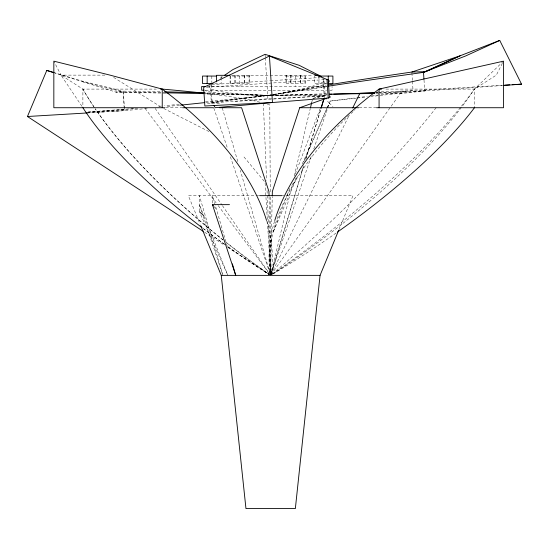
<?xml version="1.0" encoding="UTF-8"?>
<svg xmlns="http://www.w3.org/2000/svg" width="549" height="549" viewBox="0 0 549 549"><rect width="100%" height="100%" fill="white"/><g stroke="black" fill="none" stroke-linecap="round" stroke-linejoin="round"><path stroke-width="0.41" stroke-dasharray="2.75 2.06" d="M244.003 156.966L265.05 182.261L270.609 274.521L272.242 196.659M270.856 274.541L292.459 183.586M294.243 176.078L310.295 108.489M311.681 102.649L312.676 98.477L324.631 95.773M218.166 205.58L270.657 275.372L303.508 166.436M305.731 159.066L320.794 109.107M324.253 97.64L325.241 94.359L326.93 94.311M303.748 165.777L270.904 274.555L311.578 155.394M305.724 159.231L320.788 109.34M313.795 148.909L330.107 101.085L356.342 97.777M289.797 188.382L273.025 232.426L298.265 174.424M295.287 173.964L320.287 108.297M338.973 229.592L352.993 195.65L281.74 195.65M303.721 161.88L326.909 108.578M327.252 107.796L329.297 103.095L325.928 99.623M292.974 184.889L296.783 176.318M302.314 163.856L326.875 108.544M327.225 107.769L329.297 103.095L332.948 106.568M271.034 274.603L348.951 115.619M502.369 63.361L496.33 75.124L474.453 89.096A296.618 73.703 -36.6 0 1 461.036 106.657M271.151 274.678L390.73 106.849M391.231 106.156L400.159 93.618L404.339 91.745L378.686 92.664M503.502 61.159L474.453 89.096A296.618 88.362 -35.4 0 1 462.011 106.616M220.156 78.335L222.983 76.4M312.676 98.477L325.145 95.574L324.26 80.964A155.545 14.205 -5 0 1 268.255 95.43A158.661 6.238 -4.4 0 0 205.662 104.296M380.443 93.488L400.159 93.618L424.72 90.942L427.005 90.256L370.87 96.528M270.794 95.052L268.255 95.43A155.072 1.338 -6.7 0 0 211.379 102.972L210.363 88.375M271.645 94.929L326.792 86.728M357.193 97.667L367.35 96.391M371.584 95.855L413.061 90.633L502.122 85.28M330.107 101.085L356.431 98.141M357.282 98.045L366.622 97.001M137.806 108.386L87.758 112.277M158.73 106.334L162.895 105.93M147.166 108.462L124.602 110.665L87.531 112.943M211.379 102.972L267.905 98.765L324.185 95.945L322.977 77.361M88.149 111.955L135.164 108.428M502.15 85.548L424.72 90.942L378.57 92.74M87.545 112.236L124.28 109.718L123.072 91.127L81.115 80.806L54.955 72.9M211.825 84.587L269.504 80.778M324.411 79.646L206.177 87.243M270.355 80.724L319.58 77.574M234.903 101.414L324.185 95.945M87.957 112.868L124.602 110.665L123.395 92.081L81.307 81.362L54.804 72.976M376.12 92.76L377.829 92.699M376.017 92.822L377.719 92.767M326.916 94.318L273.285 95.361M272.448 95.375L204.901 94.037M104.941 75.124L61.001 75.124L54.214 61.893M231.568 75.316L313.067 75.316M249.452 76.057L230.079 76.057L230.079 83.51L249.452 83.51L249.452 75.316M285.967 76.057L305.333 76.057L305.333 83.51L285.967 83.51L285.967 75.316M214.789 83.51L221.137 83.51L221.137 78.589M327.403 83.51L314.275 83.51L314.275 75.316M207.151 86.488L326.586 86.488M81.931 106.307L61.001 75.124L82.885 89.096L156.314 89.096M385.899 89.096L474.453 89.096L474.453 107.728M205.525 90.214L326.586 90.214M329.846 90.214L332.07 90.214L332.07 86.488M165.633 107.728L181.863 107.728M359.17 107.728L376.216 107.728M258.723 195.65L188.321 195.65L200.062 224.067M376.154 93.454L379.585 93.481M165.517 93.172L115.86 92.081L81.307 81.362M211.941 103.15L221.123 103.919M267.377 104.296L269.799 104.928L270.245 193.152M163.753 108.496L208.936 131.54M113.636 77.388L160.068 106.369M204.653 232.254L224.74 245.382M227.615 247.256L269.223 274.438M213.966 206.493L216.512 209.588M145.08 108.407L217.651 204.894M155.175 108.428L221.933 204.935M222.42 205.635L270.657 275.372M200.749 214.817L227.526 274.596M202.856 213.321L199.356 204.64L202.066 212.772M204.125 216.478L227.876 275.372M213.842 108.105L227.636 148.704M230.388 156.822L270.382 274.562L240.318 170.368M203.151 216.025L222.942 275.372L199.356 195.65L199.356 210.926M227.32 246.59L212.442 195.65L212.442 203.823M222.311 108.023L237.95 162.161M424 79.962L424.72 90.942M411.901 72.887L412.402 80.497M412.457 81.341L413.061 90.633A158.661 1.695 -2.2 0 1 376.676 92.006M265.071 54.33L265.236 56.897M265.291 57.748L267.905 98.765M210.981 84.642L212.189 103.233M263.342 103.233L266.615 180.312M267.054 190.585L270.623 274.514L270.259 196.576M269.058 196.693L270.643 274.521M323.594 79.372L323.594 86.488M318.935 76.057L318.935 83.51M304.963 76.057L304.963 83.51M300.495 75.316L300.495 83.51M300.31 75.316L300.31 83.51M295.65 76.057L295.65 86.488M290.991 75.316L290.991 83.51M290.805 75.316L290.805 83.51M286.338 75.316L286.338 83.51M249.081 75.316L249.081 83.51M244.614 75.316L244.614 83.51M244.422 75.316L244.422 83.51M239.769 76.057L239.769 86.488M235.109 75.316L235.109 83.51M234.924 75.316L234.924 83.51M230.456 76.057L230.456 83.51M221.137 76.133L221.137 77.773M211.825 76.057L211.825 82.679M211.825 83.51L211.825 86.488M82.885 89.096A285.851 91.861 36.8 0 0 94.757 108.071A285.851 91.258 36.8 0 1 82.885 89.096L82.885 107.728M205.491 101.716A155.072 0.405 -5.6 0 0 268.255 95.43A167.692 2.471 -8.1 0 1 272.675 94.723M179.276 104.31A155.072 0.405 -5.6 0 1 164.563 105.765M325.145 95.574A155.072 1.379 -0.8 0 0 268.255 95.43A155.545 2.141 1 0 0 203.404 93.625M326.676 93.742A158.661 1.695 -2.2 0 1 273.429 95.306M272.661 95.327A158.661 1.695 -2.2 0 1 268.255 95.43A155.545 4.756 1 0 0 204.921 92.87M326.408 95.828A167.232 6.32 -3.1 0 0 268.255 95.43A159.148 11.797 -2.5 0 1 205.161 90.619M205.758 102.505A155.072 3.109 -5.6 0 0 268.255 95.43A159.148 4.927 -8.5 0 1 272.613 94.6M179.592 105.236A155.072 3.109 -5.6 0 1 165.75 106.643M165.729 92.822A155.545 2.141 1 0 0 123.395 92.081L115.86 92.081L123.072 91.127A155.545 4.756 1 0 1 161.152 91.772M210.006 85.418A155.545 14.192 -2.4 0 0 268.255 95.43A167.692 11.447 -5.1 0 0 325.962 83.709M273.375 94.455A159.148 4.927 -8.5 0 1 326.12 85.28M273.436 94.6A167.692 2.471 -8.1 0 1 326.73 86.392M226.414 242.637A285.851 91.861 36.8 0 0 269.264 274.411A285.851 91.258 36.8 0 1 226.442 242.596M223.052 239.975A285.851 91.861 36.8 0 1 95.238 108.771A285.851 91.258 36.8 0 0 223.086 239.927M204.949 93.33A217.624 16.134 2.5 0 1 260.274 102.327M274.541 221.254A285.851 160.83 -23.4 0 0 270.513 274.582A285.851 147.585 -28.1 0 1 355.114 109.738M460.508 107.309A296.618 73.703 -36.6 0 1 272.036 274.418M266.773 221.254A285.851 160.836 23.4 0 1 270.801 274.582M461.496 107.288A296.618 88.362 -35.4 0 1 272.057 274.452M436.132 107.728A318.221 73.751 -41.8 0 1 271.947 274.287M336.105 233.023A285.295 79.646 -32.6 0 1 272.112 274.507M228.055 246.885A274.075 83.928 33.8 0 0 269.23 274.479A274.075 82.926 33.9 0 1 228.103 246.817M224.589 244.408A274.075 83.928 33.8 0 1 203.384 228.679M224.644 244.332A274.075 82.926 33.9 0 1 203.453 228.583"/><path stroke-width="0.82" d="M272.256 195.801L272.345 191.526L299.706 107.728L326.634 98.189M338.644 230.381L320.06 275.372L295.355 508.587L245.959 508.587L221.261 275.372L200.714 225.646M310.494 107.659L311.681 102.649M321.041 108.283L324.006 98.456M321.282 107.707L323.999 98.71M203.219 231.321L27.45 116.505L46.775 70.43L54.131 72.653M352.719 107.94L359.87 93.344L374.411 92.822M224.39 75.426L232.865 69.606L265.071 54.33L299.136 65.297L321.488 76.606M269.435 56.06L203.638 87.401L204.846 105.991L272.462 102.526L328.185 98.065A167.232 6.32 -3.1 0 0 329.297 96.35L328.432 82.343A167.692 11.447 -5.1 0 0 326.971 79.475L269.435 56.06L272.462 102.526L215.146 107.728L213.966 105.525M425.791 71.665L460.137 55.785L499.734 40.413L521.55 84.155L502.987 85.486M499.734 40.413L465.566 55.991L423.505 72.358A167.692 2.471 -8.1 0 0 328.453 86.131M423.945 79.111L423.505 72.358L460.137 55.785L411.846 72.043A159.148 4.927 -8.5 0 0 328.762 84.848M423.505 72.358L425.029 71.898M87.531 112.943L27.45 116.505M504.655 85.136L509.726 84.841M512.258 84.697L521.55 84.155M375.166 92.85L329.421 94.263M329.462 94.236L332.001 94.167M333.689 94.112L374.445 93.447M411.846 72.043L424.974 71.686M230.031 75.316L216.484 75.316L216.484 81.856M315.051 75.316L318.935 75.316L318.935 76.057L332.907 76.057L332.907 83.51L328.247 83.51L328.247 76.057M216.484 76.057L202.512 76.057L202.512 83.51L213.094 83.51M205.525 86.488L201.675 86.488L201.675 90.214L203.899 90.214M160.548 89.096L162.243 89.096A217.624 16.134 2.5 0 1 202.643 93.062M381.63 89.096L379.071 89.096A285.851 160.83 -23.4 0 0 274.774 220.472M164.789 107.728L53.836 107.728L53.836 61.159L110.013 75.124L162.243 89.096A285.851 160.836 23.4 0 1 266.539 220.472M182.577 107.728L213.547 107.728M219.415 107.728L241.608 107.728L268.955 191.567L269.044 195.842M299.706 107.728L358.737 107.728M376.525 107.728L503.502 107.728L503.502 61.159L379.071 89.096L379.071 107.728M259.574 195.65L281.74 195.65M232.364 263.863L235.727 275.372L212.442 204.64L229.489 204.64M221.261 275.372L320.06 275.372M46.775 70.43L54.001 72.722M199.356 211.715L203.809 215.688M212.442 204.64L213.458 205.875M326.971 79.475L328.185 98.065M207.172 76.057L207.172 83.51M162.243 89.096L162.243 107.728M203.988 102.697A155.072 3.109 -5.6 0 1 180.456 105.147M164.508 91.841A155.545 4.756 1 0 1 204.921 92.87M165.729 92.822A155.545 2.141 1 0 1 203.404 93.625M202.011 227.629A274.075 83.928 33.8 0 1 82.885 107.728M474.453 107.728A285.295 79.646 -32.6 0 1 337.525 232.021"/></g></svg>
